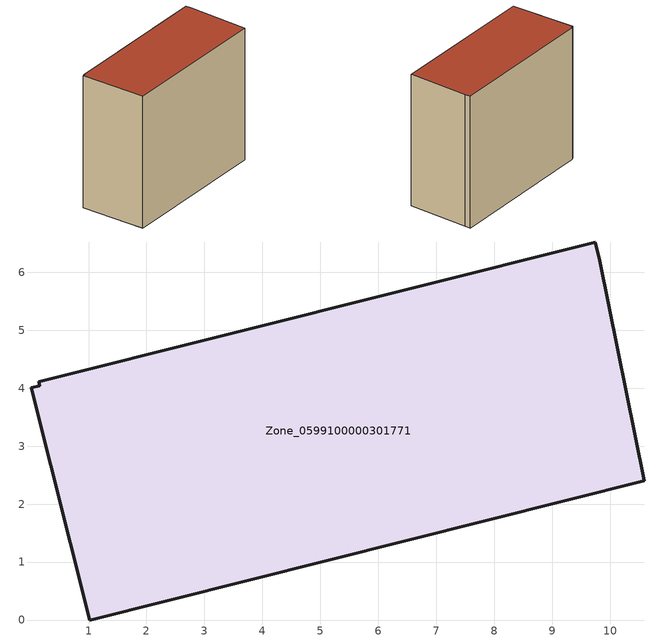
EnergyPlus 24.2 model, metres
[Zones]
Zone_0599100000301771
 floor ground (C_G): 0.16,4.04 0.14,4.11 9.74,6.52 9.82,6.2 10.59,2.4 1.02,0 0.01,4.01 z0
 wall outside (C_F): 10.59,2.4 9.82,6.2 9.74,6.52 0.14,4.11 0.16,4.04 0.01,4.01 1.02,0 10.59,2.4 z0:8.42
 roof outside (C_R): 0.14,4.11 0.16,4.04 0.01,4.01 1.02,0 10.59,2.4 9.82,6.2 9.74,6.52 z8.42
[BUILDING]
Pand.0599100000301771: North Axis=0; Terrain=City; Loads Convergence Tolerance Value=0.04; Temperature Convergence Tolerance Value=0.4; Solar Distribution=FullExterior; Maximum Number of Warmup Days=25; Minimum Number of Warmup Days=1
[Site:Location]
Rotterdam.The.Hague.AP_ZH_NLD Design_Conditions: Latitude=51.96; Longitude=4.45; Time Zone=1; Elevation=-4.5
[SITE:GROUNDTEMPERATURE:BUILDINGSURFACE]
18, 18, 18, 18, 18, 18, 18, 18, 18, 18, 18, 18
[MATERIAL] Thermal Absorptance=0.9; Solar Absorptance=0.7; Visible Absorptance=0.7
Name | Roughness | Thickness | Conductivity | Density | Specific Heat
G.TI.1992-2005 | MediumSmooth | 0.15 | 0.06 | 540 | 1210
F.TI.1992-2005 | Rough | 0.3 | 0.12 | 1920 | 840
R.TI.1992-2005 | MediumRough | 0.2 | 0.08 | 1500 | 1000
[CONSTRUCTION]
C_G: G.TI.1992-2005
C_F: F.TI.1992-2005
C_R: R.TI.1992-2005
[ZONE]
Zone_0599100000301771: Type=1; Multiplier=1; Ceiling Height=Autocalculate; Volume=Autocalculate; Floor Area=autocalculate; Part of Total Floor Area=Yes
[ZONEINFILTRATION:DESIGNFLOWRATE]
Infil_Zone_0599100000301771: Zone or ZoneList or Space or SpaceList=Zone_0599100000301771; Schedule=AlwaysOn; Design Flow Rate Calculation Method=Flow/Area; Flow Rate per Floor Area=0.0015; Constant Term Coefficient=1; Temperature Term Coefficient=0; Velocity Term Coefficient=0; Velocity Squared Term Coefficient=0
[HVACTEMPLATE:ZONE:IDEALLOADSAIRSYSTEM]
Zone_0599100000301771: Maximum Heating Supply Air Temperature=50; Minimum Cooling Supply Air Temperature=13; Maximum Heating Supply Air Humidity Ratio=0.0156; Minimum Cooling Supply Air Humidity Ratio=0.0077; Heating Limit=NoLimit; Cooling Limit=NoLimit; Dehumidification Control Type=ConstantSensibleHeatRatio; Cooling Sensible Heat Ratio=0.7; Dehumidification Setpoint=60; Humidification Control Type=None; Humidification Setpoint=30; Outdoor Air Method=None; Outdoor Air Flow Rate per Person=0.00944; Outdoor Air Flow Rate per Zone Floor Area=0; Outdoor Air Flow Rate per Zone=0; Demand Controlled Ventilation Type=None; Outdoor Air Economizer Type=NoEconomizer; Heat Recovery Type=None; Sensible Heat Recovery Effectiveness=0.7; Latent Heat Recovery Effectiveness=0.65
[ZONECONTROL:THERMOSTAT]
ThermostatControl_Zone_0599100000301771: Zone or ZoneList=Zone_0599100000301771; Control Type Schedule=DualSetpointControlType; Control 1=Thermostat_Zone_0599100000301771; Temperature Difference Between Cutout And Setpoint=0
[THERMOSTATSETPOINT:DUALSETPOINT]
Thermostat_Zone_0599100000301771: Heating Setpoint Temperature Schedule=HeatingSetpoint_Zone_0599100000301771; Cooling Setpoint Temperature Schedule=CoolingSetpoint_Zone_0599100000301771
[SCHEDULE:COMPACT]
HeatingSetpoint_Zone_0599100000301771: Through: 12/31, For: AllDays, Until: 24:00, 21
CoolingSetpoint_Zone_0599100000301771: Through: 12/31, For: AllDays, Until: 24:00, 24
DualSetpointControlType: Through: 12/31, For: AllDays, Until: 24:00, 4
AlwaysOn: Through: 12/31, For: AllDays, Until: 24:00, 1
